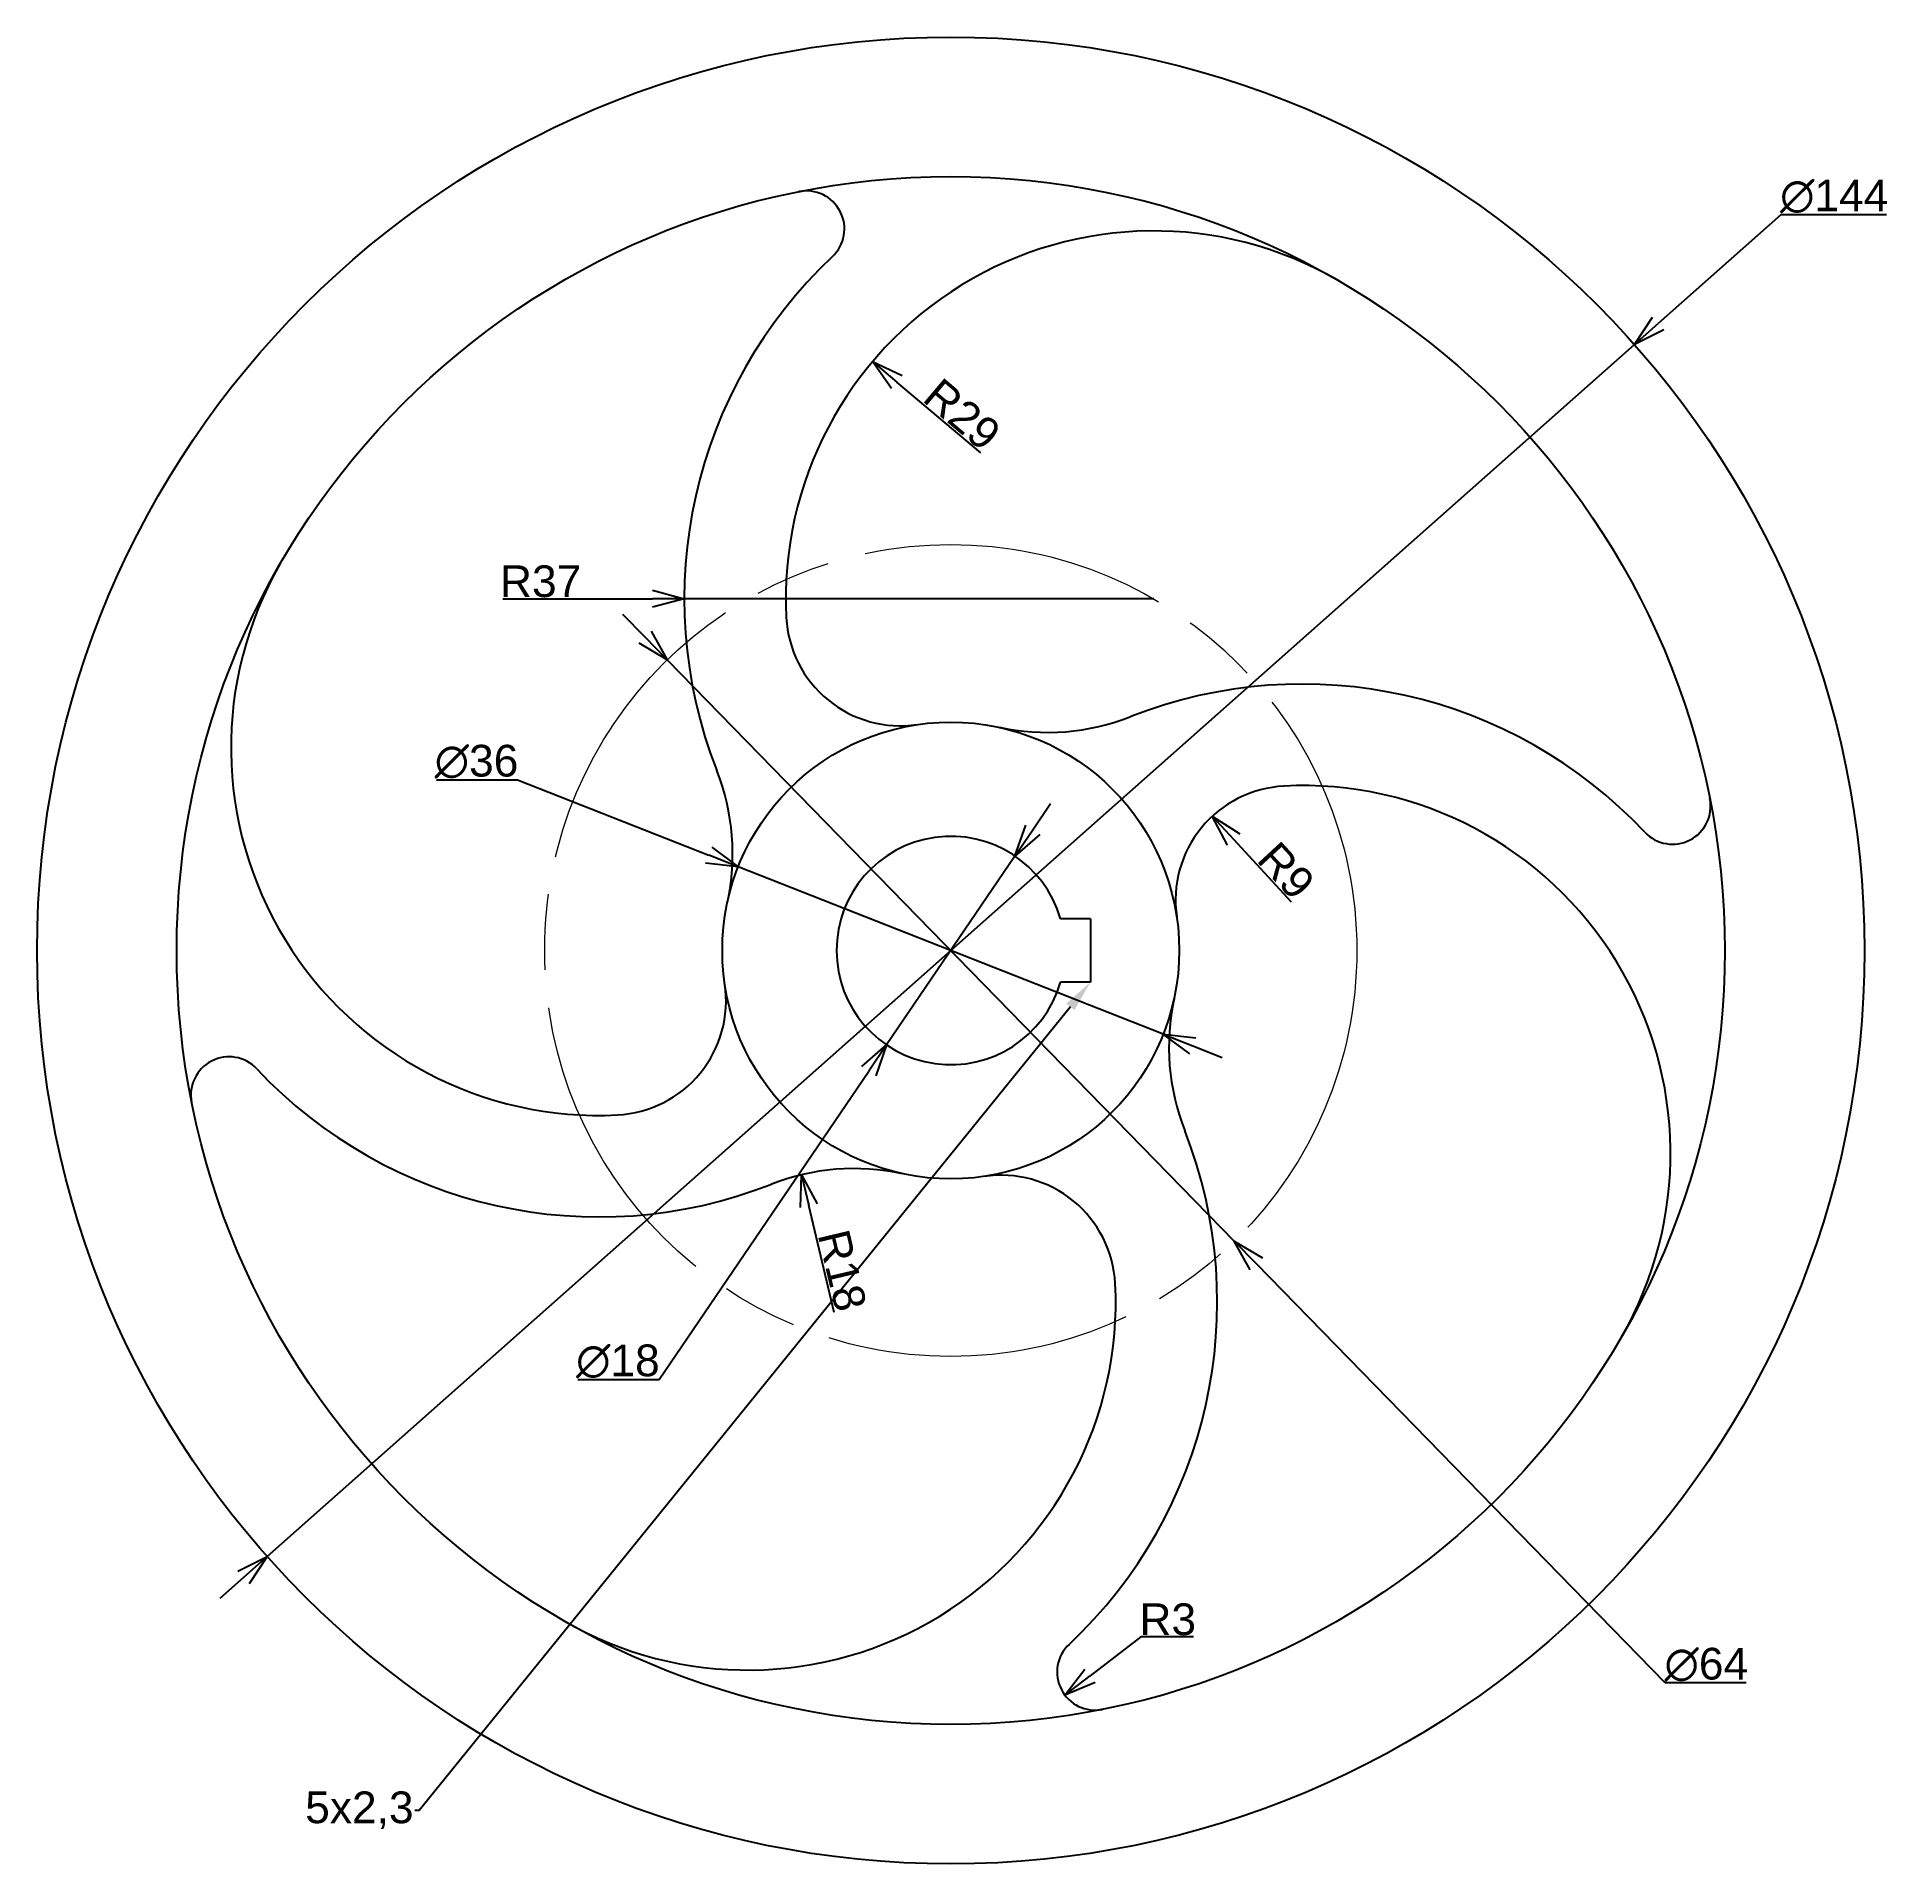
# Model space of a CAD drawing. Header units: millimetres. Extents: x -72 to 74, y -72 to 72.
import ezdxf
from ezdxf import colors
from ezdxf.entities.mleader import LeaderData, LeaderLine
from ezdxf.math import Vec2, Vec3

# ---------------------------------------------------------------- set-up
doc = ezdxf.new("R2010")
doc.units = ezdxf.units.MM
doc.header["$MEASUREMENT"] = 0
doc.linetypes.add('ACAD_ISO08W100', pattern=[36, 24, -3, 6, -3])
doc.styles.get("Standard").update_dxf_attribs({"font": 'arial.ttf'})
doc.dimstyles.new('Copy of Standard', dxfattribs={"dimtxt": 2.5, "dimasz": 2.5, "dimexe": 0.18, "dimexo": 0.0625, "dimgap": 0.09, "dimtad": 1, "dimtoh": 1, "dimdec": 0, "dimzin": 0, "dimdsep": 46, "dimtxsty": 'Standard', "dimblk": 'OPEN30', "dimcen": 1, "dimadec": 0, "dimazin": 0, "dimtfac": 1, "dimtdec": 0, "dimtmove": 0, "dimatfit": 3, "dimldrblk": 'OPEN30', "dimfxl": 1, "dimtolj": 1, "dimtzin": 0, "dimarcsym": 0})

# ---------------------------------------------------------------- blocks, each defined once
blk = doc.blocks.new('*U2')
for centre, radius, start, end in [((-16.13, 25.04), 3, 313.1982, 101.3162), ((11.25, -4.12), 29, 60, 182.886), ((11.25, -4.12), 37, 133.1982, 201.4535), ((-8.72, -5.13), 9, 182.886, 278.4652), ((-39.94, -24.24), 18, 347.8177, 21.4535)]:
    blk.add_arc(centre, radius, start, end)
blk = doc.blocks.new('*U3')
at = {"color": 0, "linetype": 'ByBlock', "lineweight": -2, "transparency": 16777216}
blk.add_blockref('*U2', (4.75, 31.84), dxfattribs=at)
for p, rotation in [((-31.84, 4.75), 90.00000000000001), ((31.84, -4.75), 270), ((-4.75, -31.84), 180)]:
    blk.add_blockref('*U2', p, dxfattribs=dict(at, rotation=rotation))
blk = doc.blocks.new('_Open30')
at = {"color": 0, "linetype": 'ByBlock', "lineweight": -2}
for p, q in [((-1, 0.268), (0, 0)), ((0, 0), (-1, -0.268)), ((0, 0), (-1, 0))]:
    blk.add_line(p, q, dxfattribs=at)
blk = doc.blocks.new('*D4')
at = {"color": 0, "linetype": 'ByBlock', "lineweight": -2, "transparency": 16777216}
for p, q in [((65.41, 58), (55.74, 49.43)), ((73.74, 58), (65.41, 58)), ((-53.87, -47.77), (53.87, 47.77)), ((-55.74, -49.43), (-57.61, -51.09))]:
    blk.add_line(p, q, dxfattribs=at)
at = {"layer": 'Defpoints', "color": 0, "linetype": 'ByBlock', "lineweight": 5, "transparency": 16777216}
for p in [(53.87, 47.77), (-53.87, -47.77)]:
    blk.add_point(p, dxfattribs=at)
at = {"color": 0, "linetype": 'ByBlock', "lineweight": -2, "transparency": 16777216, "xscale": 2.5, "yscale": 2.5, "zscale": 2.5}
for p, rotation in [((53.87, 47.77), 221.5643868700417), ((-53.87, -47.77), 41.56438687004171)]:
    blk.add_blockref('_Open30', p, dxfattribs=dict(at, rotation=rotation))
at = {"color": 0, "linetype": 'ByBlock', "lineweight": 5, "transparency": 16777216, "insert": (69.62, 59.44), "char_height": 2.5, "attachment_point": 5}
blk.add_mtext('\\A1;∅144', dxfattribs=at)
blk = doc.blocks.new('*D6')
at = {"color": 0, "linetype": 'ByBlock', "lineweight": -2, "transparency": 16777216}
for p, q in [((-40.52, 13.45), (-34.13, 13.45)), ((-34.13, 13.45), (-19.07, 7.51)), ((16.75, -6.6), (-16.75, 6.6)), ((19.07, -7.51), (21.4, -8.43))]:
    blk.add_line(p, q, dxfattribs=at)
at = {"layer": 'Defpoints', "color": 0, "linetype": 'ByBlock', "lineweight": 5, "transparency": 16777216}
for p in [(-16.75, 6.6), (16.75, -6.6)]:
    blk.add_point(p, dxfattribs=at)
at = {"color": 0, "linetype": 'ByBlock', "lineweight": -2, "transparency": 16777216, "xscale": 2.5, "yscale": 2.5, "zscale": 2.5}
for p, rotation in [((-16.75, 6.6), 338.4967214203489), ((16.75, -6.6), 158.496721420349)]:
    blk.add_blockref('_Open30', p, dxfattribs=dict(at, rotation=rotation))
at = {"color": 0, "linetype": 'ByBlock', "lineweight": 5, "transparency": 16777216, "insert": (-37.37, 14.88), "char_height": 2.5, "attachment_point": 5}
blk.add_mtext('\\A1;∅36', dxfattribs=at)
blk = doc.blocks.new('*D7')
at = {"color": 0, "linetype": 'ByBlock', "lineweight": -2, "transparency": 16777216}
for p, q in [((6.46, 9.51), (7.87, 11.58)), ((5.06, 7.44), (-5.06, -7.44)), ((-22.98, -33.82), (-6.46, -9.51)), ((-29.38, -33.82), (-22.98, -33.82))]:
    blk.add_line(p, q, dxfattribs=at)
at = {"layer": 'Defpoints', "color": 0, "linetype": 'ByBlock', "lineweight": 5, "transparency": 16777216}
for p in [(5.06, 7.44), (-5.06, -7.44)]:
    blk.add_point(p, dxfattribs=at)
at = {"color": 0, "linetype": 'ByBlock', "lineweight": -2, "transparency": 16777216, "xscale": 2.5, "yscale": 2.5, "zscale": 2.5}
for p, rotation in [((5.06, 7.44), 235.8045679258925), ((-5.06, -7.44), 55.80456792589251)]:
    blk.add_blockref('_Open30', p, dxfattribs=dict(at, rotation=rotation))
at = {"color": 0, "linetype": 'ByBlock', "lineweight": 5, "transparency": 16777216, "insert": (-26.23, -32.39), "char_height": 2.5, "attachment_point": 5}
blk.add_mtext('\\A1;∅18', dxfattribs=at)
blk = doc.blocks.new('*D8')
at = {"color": 0, "linetype": 'ByBlock', "lineweight": -2, "transparency": 16777216}
blk.add_line((-9.18, -28.53), (-11.18, -20.11), dxfattribs=at)
at = {"layer": 'Defpoints', "color": 0, "linetype": 'ByBlock', "lineweight": 5, "transparency": 16777216}
for p in [(-11.76, -17.68), (-7.6, -35.19)]:
    blk.add_point(p, dxfattribs=at)
at = {"color": 0, "linetype": 'ByBlock', "lineweight": -2, "transparency": 16777216, "xscale": 2.5, "yscale": 2.5, "zscale": 2.5, "rotation": 103.3677349961833}
blk.add_blockref('_Open30', (-11.76, -17.68), dxfattribs=at)
at = {"color": 0, "linetype": 'ByBlock', "lineweight": 5, "transparency": 16777216, "insert": (-8.56, -25.22), "char_height": 2.5, "attachment_point": 5, "rotation": 283.3677}
blk.add_mtext('\\A1;R18', dxfattribs=at)
blk = doc.blocks.new('*D10')
at = {"color": 0, "linetype": 'ByBlock', "lineweight": -2, "transparency": 16777216}
for p, q in [((14.99, -54.1), (10.98, -57.18)), ((19.12, -54.1), (14.99, -54.1))]:
    blk.add_line(p, q, dxfattribs=at)
at = {"layer": 'Defpoints', "color": 0, "linetype": 'ByBlock', "lineweight": 5, "transparency": 16777216}
for p in [(11.38, -56.87), (9, -58.7)]:
    blk.add_point(p, dxfattribs=at)
at = {"color": 0, "linetype": 'ByBlock', "lineweight": -2, "transparency": 16777216, "xscale": 2.5, "yscale": 2.5, "zscale": 2.5, "rotation": 217.5145772577201}
blk.add_blockref('_Open30', (9, -58.7), dxfattribs=at)
at = {"color": 0, "linetype": 'ByBlock', "lineweight": 5, "transparency": 16777216, "insert": (17.1, -52.73), "char_height": 2.5, "attachment_point": 5}
blk.add_mtext('\\A1;R3', dxfattribs=at)
blk = doc.blocks.new('*D11')
at = {"color": 0, "linetype": 'ByBlock', "lineweight": -2, "transparency": 16777216}
blk.add_line((26.85, 3.82), (22.3, 8.75), dxfattribs=at)
at = {"layer": 'Defpoints', "color": 0, "linetype": 'ByBlock', "lineweight": 5, "transparency": 16777216}
for p in [(20.6, 10.59), (26.71, 3.97)]:
    blk.add_point(p, dxfattribs=at)
at = {"color": 0, "linetype": 'ByBlock', "lineweight": -2, "transparency": 16777216, "xscale": 2.5, "yscale": 2.5, "zscale": 2.5, "rotation": 132.7218112847231}
blk.add_blockref('_Open30', (20.6, 10.59), dxfattribs=at)
at = {"color": 0, "linetype": 'ByBlock', "lineweight": 5, "transparency": 16777216, "insert": (26.43, 6.29), "char_height": 2.5, "attachment_point": 5, "rotation": 312.7218}
blk.add_mtext('\\A1;R9', dxfattribs=at)
blk = doc.blocks.new('*D12')
at = {"color": 0, "linetype": 'ByBlock', "lineweight": -2, "transparency": 16777216}
blk.add_line((2.37, 39.22), (-4.25, 44.81), dxfattribs=at)
at = {"layer": 'Defpoints', "color": 0, "linetype": 'ByBlock', "lineweight": 5, "transparency": 16777216}
for p in [(-6.16, 46.42), (16, 27.71)]:
    blk.add_point(p, dxfattribs=at)
at = {"color": 0, "linetype": 'ByBlock', "lineweight": -2, "transparency": 16777216, "xscale": 2.5, "yscale": 2.5, "zscale": 2.5, "rotation": 139.8276058215065}
blk.add_blockref('_Open30', (-6.16, 46.42), dxfattribs=at)
at = {"color": 0, "linetype": 'ByBlock', "lineweight": 5, "transparency": 16777216, "insert": (0.9, 42.25), "char_height": 2.5, "attachment_point": 5, "rotation": 319.8276}
blk.add_mtext('\\A1;R29', dxfattribs=at)
blk = doc.blocks.new('*D14')
at = {"color": 0, "linetype": 'ByBlock', "lineweight": -2, "transparency": 16777216}
for p, q in [((-35.31, 27.73), (-29.24, 27.73)), ((-29.24, 27.73), (-23.5, 27.72)), ((16, 27.71), (-21, 27.72))]:
    blk.add_line(p, q, dxfattribs=at)
at = {"layer": 'Defpoints', "color": 0, "linetype": 'ByBlock', "lineweight": 5, "transparency": 16777216}
for p in [(-21, 27.72), (16, 27.71)]:
    blk.add_point(p, dxfattribs=at)
at = {"color": 0, "linetype": 'ByBlock', "lineweight": -2, "transparency": 16777216, "xscale": 2.5, "yscale": 2.5, "zscale": 2.5, "rotation": 359.9838784655508}
blk.add_blockref('_Open30', (-21, 27.72), dxfattribs=at)
at = {"color": 0, "linetype": 'ByBlock', "lineweight": 5, "transparency": 16777216, "insert": (-32.32, 29.09), "char_height": 2.5, "attachment_point": 5}
blk.add_mtext('\\A1;R37', dxfattribs=at)
blk = doc.blocks.new('*D15')
at = {"color": 0, "linetype": 'ByBlock', "lineweight": -2, "transparency": 16777216}
for p, q in [((-24.09, 24.7), (-25.83, 26.49)), ((-22.34, 22.91), (22.34, -22.91)), ((56.31, -57.73), (24.09, -24.7)), ((62.69, -57.73), (56.31, -57.73))]:
    blk.add_line(p, q, dxfattribs=at)
at = {"layer": 'Defpoints', "color": 0, "linetype": 'ByBlock', "lineweight": 5, "transparency": 16777216}
for p in [(-22.34, 22.91), (22.34, -22.91)]:
    blk.add_point(p, dxfattribs=at)
at = {"color": 0, "linetype": 'ByBlock', "lineweight": -2, "transparency": 16777216, "xscale": 2.5, "yscale": 2.5, "zscale": 2.5}
for p, rotation in [((-22.34, 22.91), 314.2831906055461), ((22.34, -22.91), 134.2831906055461)]:
    blk.add_blockref('_Open30', p, dxfattribs=dict(at, rotation=rotation))
at = {"color": 0, "linetype": 'ByBlock', "lineweight": 5, "transparency": 16777216, "insert": (59.54, -56.3), "char_height": 2.5, "attachment_point": 5}
blk.add_mtext('\\A1;∅64', dxfattribs=at)

msp = doc.modelspace()

# ---------------------------------------------------------------- linework, layer by layer
for p, q in [((11, 2.5), (8.65, 2.5)), ((11, 2.5), (11, -2.5)), ((11, -2.5), (8.65, -2.5))]:
    msp.add_line(p, q)
for radius in [72, 61, 18]:
    msp.add_circle((0, 0), radius)
at = {"linetype": 'ACAD_ISO08W100', "lineweight": 5}
msp.add_circle((0, 0), 32, dxfattribs=at)
msp.add_arc((0, 0), 9, 16.1276, 343.8724)

# ---------------------------------------------------------------- block references
msp.add_blockref('*U3', (0, 0))

# ---------------------------------------------------------------- dimensions: what is measured, and where the dimension line sits
at = {"linetype": 'ByBlock', "lineweight": 5}
for p1, p2, picture, middle in [((-53.87, -47.77), (53.87, 47.77), '*D4', (69.62, 58)), ((-22.34, 22.91), (22.34, -22.91), '*D15', (59.54, -57.73)), ((16.75, -6.6), (-16.75, 6.6), '*D6', (-37.37, 13.45)), ((5.06, 7.44), (-5.06, -7.44), '*D7', (-26.23, -33.82))]:
    dim = msp.add_diameter_dim_2p(p1=p1, p2=p2, dimstyle='Copy of Standard', dxfattribs=at)
    dim.commit()
    dim.dimension.update_dxf_attribs({"geometry": picture, "text_midpoint": middle, "dimtype": 163})
for center, mpoint, picture, middle in [((16, 27.71), (-6.16, 46.42), '*D12', (0.01, 41.21)), ((16, 27.71), (-21, 27.72), '*D14', (-29.24, 27.73)), ((26.71, 3.97), (20.6, 10.59), '*D11', (25.42, 5.36)), ((-7.6, -35.19), (-11.76, -17.68), '*D8', (-9.89, -25.54)), ((11.38, -56.87), (9, -58.7), '*D10', (17.1, -54.1))]:
    dim = msp.add_radius_dim(center=center, mpoint=mpoint, dimstyle='Copy of Standard', dxfattribs=at)
    dim.commit()
    dim.dimension.update_dxf_attribs({"geometry": picture, "text_midpoint": middle, "dimtype": 164})

# ---------------------------------------------------------------- leaders
ml = msp.add_multileader_mtext('Standard', dxfattribs=at)
ml.set_content('5x2,3', color=256)
ml.set_leader_properties()
ml.build(insert=Vec2(0, 0))
ml.multileader.update_dxf_attribs({"dogleg_length": 0.36, "arrow_head_size": 2.5})
ctx = ml.context
ctx.base_point, ctx.char_height, ctx.arrow_head_size, ctx.landing_gap_size, ctx.plane_origin = Vec3(-50.66, -67.78), 2.5, 2.5, 0.09, Vec3(11, -2.5)
ctx.text_align_type = 2
notes = []
notes.append((ctx, [(0, (1, 1, 0), (-41.88, -67.78), (-1, 0), 0.36, [(0, [(11, -2.5)], 0, [])])]))
ctx.mtext.insert, ctx.mtext.alignment, ctx.mtext.flow_direction = Vec3(-42.33, -66.29), 3, 5
for ctx, leaders in notes:
    for number, flags, end, landing, length, lines in leaders:
        leader = LeaderData()
        leader.index, (leader.has_last_leader_line, leader.has_dogleg_vector, leader.attachment_direction) = number, flags
        leader.last_leader_point, leader.dogleg_vector, leader.dogleg_length = Vec3(end), Vec3(landing), length
        for number, points, colour, breaks in lines:
            line = LeaderLine()
            line.index, line.vertices, line.color, line.breaks = number, Vec3.list(points), colors.encode_raw_color(colour), breaks
            leader.lines.append(line)
        ctx.leaders.append(leader)

doc.saveas('drawing.dxf')
